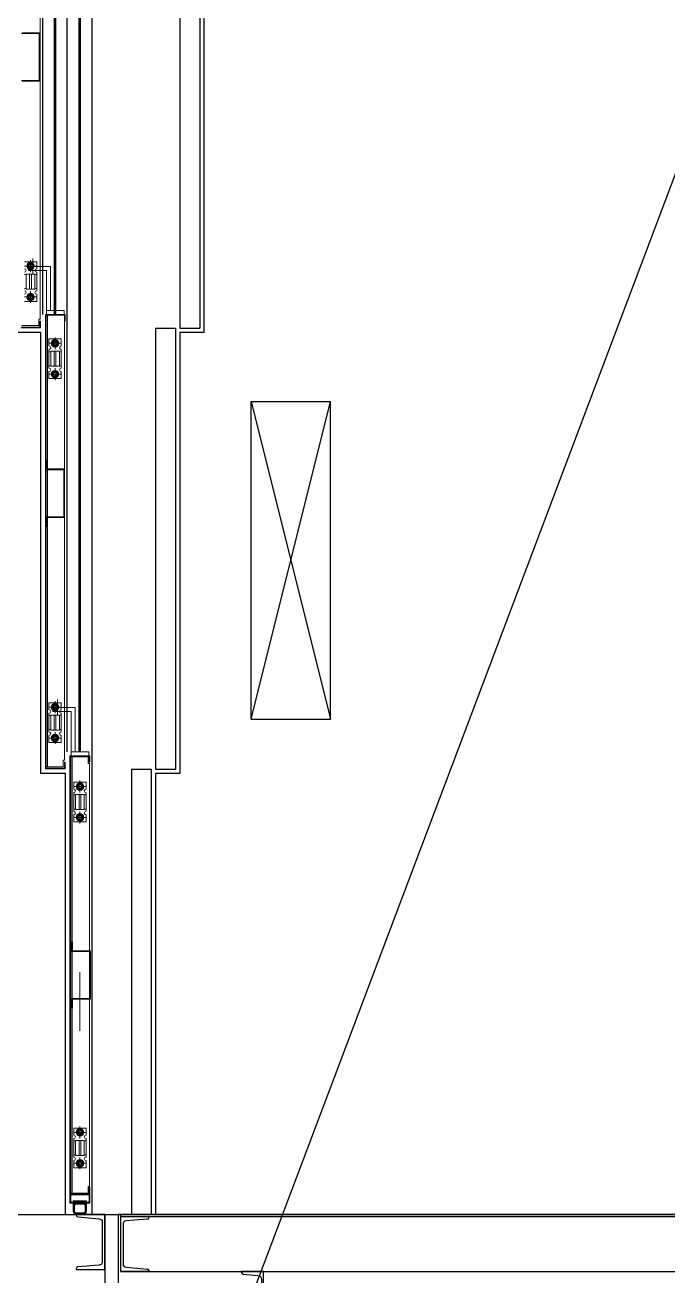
# Model space of a CAD drawing. Header units: millimetres. Extents: x 2370 to 266135, y -585395 to 33485.
# Drawn here: x 64944 to 66401, y 5037 to 7872 of the extents above; entities that cross this region are included whole.
import ezdxf
from ezdxf.lldxf.tags import DXFTag

# ---------------------------------------------------------------- set-up
doc = ezdxf.new("R2010")
doc.units = ezdxf.units.MM
for name, color, linetype in [('1', 1, 'CENTER2'), ('A-CEN', 22, 'Continuous'), ('A-지반선해치', 252, 'Continuous'), ('carlift', 7, 'Continuous'), ('COL', 2, 'Continuous'), ('DOOR', 4, 'Continuous'), ('FIN', 9, 'Continuous')]:
    doc.layers.add(name, color=color, linetype=linetype)
doc.layers.add('6', color=6, linetype='Continuous', lineweight=30)
tags = doc.linetypes.add('CENTER', pattern=[2, 1.25, -0.25, 0.25, -0.25]).pattern_tags.tags
tags[10:11] = [DXFTag(74, 4), DXFTag(75, 0), DXFTag(340, '0'), DXFTag(46, 1.0), DXFTag(50, 0.0), DXFTag(44, 0.0), DXFTag(45, 0.0)]
tags[8:9] = [DXFTag(74, 4), DXFTag(75, 0), DXFTag(340, '0'), DXFTag(46, 1.0), DXFTag(50, 0.0), DXFTag(44, 0.0), DXFTag(45, 0.0)]
tags[6:7] = [DXFTag(74, 4), DXFTag(75, 0), DXFTag(340, '0'), DXFTag(46, 1.0), DXFTag(50, 0.0), DXFTag(44, 0.0), DXFTag(45, 0.0)]
tags[4:5] = [DXFTag(74, 4), DXFTag(75, 0), DXFTag(340, '0'), DXFTag(46, 1.0), DXFTag(50, 0.0), DXFTag(44, 0.0), DXFTag(45, 0.0)]
tags = doc.linetypes.add('CENTER2', pattern=[1.125, 0.75, -0.125, 0.125, -0.125]).pattern_tags.tags
tags[10:11] = [DXFTag(74, 4), DXFTag(75, 0), DXFTag(340, '0'), DXFTag(46, 1.0), DXFTag(50, 0.0), DXFTag(44, 0.0), DXFTag(45, 0.0)]
tags[8:9] = [DXFTag(74, 4), DXFTag(75, 0), DXFTag(340, '0'), DXFTag(46, 1.0), DXFTag(50, 0.0), DXFTag(44, 0.0), DXFTag(45, 0.0)]
tags[6:7] = [DXFTag(74, 4), DXFTag(75, 0), DXFTag(340, '0'), DXFTag(46, 1.0), DXFTag(50, 0.0), DXFTag(44, 0.0), DXFTag(45, 0.0)]
tags[4:5] = [DXFTag(74, 4), DXFTag(75, 0), DXFTag(340, '0'), DXFTag(46, 1.0), DXFTag(50, 0.0), DXFTag(44, 0.0), DXFTag(45, 0.0)]
tags = doc.linetypes.add('HIDDEN', pattern=[0.375, 0.25, -0.125]).pattern_tags.tags
tags[6:7] = [DXFTag(74, 4), DXFTag(75, 0), DXFTag(340, '0'), DXFTag(46, 1.0), DXFTag(50, 0.0), DXFTag(44, 0.0), DXFTag(45, 0.0)]
tags[4:5] = [DXFTag(74, 4), DXFTag(75, 0), DXFTag(340, '0'), DXFTag(46, 1.0), DXFTag(50, 0.0), DXFTag(44, 0.0), DXFTag(45, 0.0)]
tags = doc.linetypes.add('HIDDEN2', pattern=[0.1875, 0.125, -0.0625]).pattern_tags.tags
tags[6:7] = [DXFTag(74, 4), DXFTag(75, 0), DXFTag(340, '0'), DXFTag(46, 1.0), DXFTag(50, 0.0), DXFTag(44, 0.0), DXFTag(45, 0.0)]
tags[4:5] = [DXFTag(74, 4), DXFTag(75, 0), DXFTag(340, '0'), DXFTag(46, 1.0), DXFTag(50, 0.0), DXFTag(44, 0.0), DXFTag(45, 0.0)]
tags = doc.linetypes.add('PHANTOM', pattern=[2.5, 1.25, -0.25, 0.25, -0.25, 0.25, -0.25]).pattern_tags.tags
tags[14:15] = [DXFTag(74, 4), DXFTag(75, 0), DXFTag(340, '0'), DXFTag(46, 1.0), DXFTag(50, 0.0), DXFTag(44, 0.0), DXFTag(45, 0.0)]
tags[12:13] = [DXFTag(74, 4), DXFTag(75, 0), DXFTag(340, '0'), DXFTag(46, 1.0), DXFTag(50, 0.0), DXFTag(44, 0.0), DXFTag(45, 0.0)]
tags[10:11] = [DXFTag(74, 4), DXFTag(75, 0), DXFTag(340, '0'), DXFTag(46, 1.0), DXFTag(50, 0.0), DXFTag(44, 0.0), DXFTag(45, 0.0)]
tags[8:9] = [DXFTag(74, 4), DXFTag(75, 0), DXFTag(340, '0'), DXFTag(46, 1.0), DXFTag(50, 0.0), DXFTag(44, 0.0), DXFTag(45, 0.0)]
tags[6:7] = [DXFTag(74, 4), DXFTag(75, 0), DXFTag(340, '0'), DXFTag(46, 1.0), DXFTag(50, 0.0), DXFTag(44, 0.0), DXFTag(45, 0.0)]
tags[4:5] = [DXFTag(74, 4), DXFTag(75, 0), DXFTag(340, '0'), DXFTag(46, 1.0), DXFTag(50, 0.0), DXFTag(44, 0.0), DXFTag(45, 0.0)]

# ---------------------------------------------------------------- blocks, each defined once
blk = doc.blocks.new('A$CB6419878')
at = {"layer": '6', "linetype": 'ByBlock', "lineweight": 9, "ltscale": 6}
h = blk.add_hatch(color=2, dxfattribs=at)
h.paths.add_polyline_path([(1143.1, 316.2), (1143.1, 313.2), (1133.1, 313.2), (1133.1, 311.6), (1143.1, 311.6), (1143.1, 292.6, -0.414214), (1137.1, 286.6), (1119.1, 286.6, -0.414214), (1113.1, 292.6), (1113.1, 311.6), (1123.1, 311.6), (1123.1, 313.2), (1113.1, 313.2), (1113.1, 316.2)])
h.paths.add_polyline_path([(1119.1, 308.6, 0.414214), (1116.1, 305.6), (1116.1, 292.6, 0.414214), (1119.1, 289.6), (1137.1, 289.6, 0.414214), (1140.1, 292.6), (1140.1, 305.6, 0.414214), (1137.1, 308.6)], flags=16)
at = {"layer": '1', "color": 1, "lineweight": 9}
for p, q in [((1016.2, 2448.7, 0), (1016.2, 2421.7, 0)), ((1029.7, 2435.2, 0), (1002.7, 2435.2, 0)), ((1002.7, 2365.2, 0), (1029.7, 2365.2, 0)), ((1016.2, 2378.7, 0), (1016.2, 2351.7, 0)), ((1071.9, 2273.7, 0), (1071.9, 2246.7, 0)), ((1085.4, 2260.2, 0), (1058.4, 2260.2, 0)), ((1058.4, 2190.2, 0), (1085.4, 2190.2, 0)), ((1071.9, 2203.7, 0), (1071.9, 2176.7, 0)), ((1071.9, 1449, 0), (1071.9, 1422, 0)), ((1085.4, 1435.5, 0), (1058.4, 1435.5, 0)), ((1058.4, 1365.5, 0), (1085.4, 1365.5, 0)), ((1071.9, 1379, 0), (1071.9, 1352, 0)), ((1141.6, 1255.5, 0), (1114.6, 1255.5, 0)), ((1128.1, 1269, 0), (1128.1, 1242, 0)), ((1128.1, 1199, 0), (1128.1, 1172, 0)), ((1114.6, 1185.5, 0), (1141.6, 1185.5, 0)), ((1128.1, 485.1, 0), (1128.1, 458.1, 0)), ((1141.6, 471.6, 0), (1114.6, 471.6, 0)), ((1114.6, 401.6, 0), (1141.6, 401.6, 0)), ((1128.1, 415.1, 0), (1128.1, 388.1, 0))]:
    blk.add_line(p, q, dxfattribs=at)
at = {"layer": '1', "color": 1, "linetype": 'CENTER', "lineweight": 9}
for p, q in [((1021.4, 2452.2, 0), (1021.4, 2416.2, 0)), ((1077.1, 1452.5, 0), (1077.1, 1416.5, 0))]:
    blk.add_line(p, q, dxfattribs=at)
at = {"layer": '6', "color": 0, "linetype": 'ByBlock', "lineweight": 9, "ltscale": 6}
for p, q in [((1123.1, 313.2, 0), (1113.1, 313.2, 0)), ((1123.1, 313.2, 0), (1123.1, 311.6, 0)), ((1123.1, 313.2, 0), (1123.1, 311.6, 0)), ((1133.1, 313.2, 0), (1133.1, 311.6, 0)), ((1133.1, 313.2, 0), (1133.1, 311.6, 0)), ((1133.1, 313.2, 0), (1143.1, 313.2, 0)), ((1113.1, 311.6, 0), (1123.1, 311.6, 0)), ((1137.1, 308.6, 0), (1119.1, 308.6, 0)), ((1137.1, 308.6, 0), (1119.1, 308.6, 0)), ((1137.1, 289.6, 0), (1119.1, 289.6, 0)), ((1137.1, 289.6, 0), (1119.1, 289.6, 0)), ((1119.1, 286.6, 0), (1137.1, 286.6, 0)), ((1119.1, 286.6, 0), (1137.1, 286.6, 0)), ((1133.1, 311.6, 0), (1143.1, 311.6, 0))]:
    blk.add_line(p, q, dxfattribs=at)
at = {"layer": 'DOOR', "lineweight": 9}
for p, q in [((1037.7, 3315.8, 0), (1037.7, 2315.2, 0)), ((995.7, 2962.4, 0), (1036.1, 2962.4, 0)), ((997.3, 2964, 0), (1037.7, 2964, 0)), ((1036.1, 2962.4, 0), (1036.1, 2855.6, 0)), ((1037.7, 2964, 0), (1037.7, 2854, 0)), ((1036.1, 2855.6, 0), (995.7, 2855.6, 0)), ((1037.7, 2854, 0), (997.3, 2854, 0)), ((1008.7, 2435.2, 0), (1012.5, 2441.7, 0)), ((1012.5, 2441.7, 0), (1020, 2441.7, 0)), ((1020, 2441.7, 0), (1023.7, 2435.2, 0)), ((1012.5, 2428.7, 0), (1008.7, 2435.2, 0)), ((1011.4, 2434.2, 0), (1011.4, 2425.2, 0)), ((1061.4, 2434.2, 0), (1011.4, 2434.2, 0)), ((1011.4, 2425.2, 0), (1052.4, 2425.2, 0)), ((1020, 2428.7, 0), (1012.5, 2428.7, 0)), ((1023.7, 2435.2, 0), (1020, 2428.7, 0)), ((1052.4, 2334.2, 0), (1052.4, 2425.2, 0)), ((1061.4, 2434.2, 0), (1061.4, 2334.2, 0)), ((1012.5, 2371.7, 0), (1008.7, 2365.2, 0)), ((1008.7, 2365.2, 0), (1012.5, 2358.7, 0)), ((1020, 2371.7, 0), (1012.5, 2371.7, 0)), ((1012.5, 2358.7, 0), (1020, 2358.7, 0)), ((1023.7, 2365.2, 0), (1020, 2371.7, 0)), ((1020, 2358.7, 0), (1023.7, 2365.2, 0)), ((1049.8, 2325.2, 0), (1094.8, 2325.2, 0)), ((1049.8, 2325.2, 0), (1049.8, 1295.5, 0)), ((1049.9, 2325.2, 0), (1094.9, 2325.2, 0)), ((1051.4, 2325.2, 0), (1093.4, 2325.2, 0)), ((1051.4, 1300.5, 0), (1051.4, 2325.2, 0)), ((1092.4, 2334.2, 0), (1052.4, 2334.2, 0)), ((1052.4, 2334.2, 0), (1052.4, 2325.2, 0)), ((1061.4, 2334.2, 0), (1052.4, 2334.2, 0)), ((1052.4, 2325.2, 0), (1092.4, 2325.2, 0)), ((1092.4, 2325.2, 0), (1092.4, 2334.2, 0)), ((1093.4, 2325.2, 0), (1093.4, 1315.5, 0)), ((1094.8, 2325.2, 0), (1094.8, 2310.2, 0)), ((1034.7, 2300.2, 0), (995.7, 2300.2, 0)), ((995.7, 2296.8, 0), (1037.5, 2296.8, 0)), ((1037.7, 2315.2, 0), (1034.7, 2315.2, 0)), ((1034.7, 2315.2, 0), (1034.7, 2300.2, 0)), ((1037.5, 2310.2, 0), (1039.1, 2310.2, 0)), ((1037.5, 2296.8, 0), (1037.5, 2310.2, 0)), ((1039.1, 2295.2, 0), (1039.1, 2310.2, 0)), ((1051.4, 2323.6, 0), (1093.2, 2323.6, 0)), ((1051.4, 2323.6, 0), (1051.4, 1297.1, 0)), ((1093.2, 2323.6, 0), (1093.2, 2310.2, 0)), ((1093.2, 2310.2, 0), (1094.8, 2310.2, 0)), ((994.1, 2295.2, 0), (1039.1, 2295.2, 0)), ((1064.4, 2260.2, 0), (1068.2, 2266.7, 0)), ((1068.2, 2253.7, 0), (1064.4, 2260.2, 0)), ((1068.2, 2266.7, 0), (1075.7, 2266.7, 0)), ((1075.7, 2253.7, 0), (1068.2, 2253.7, 0)), ((1075.7, 2266.7, 0), (1079.4, 2260.2, 0)), ((1079.4, 2260.2, 0), (1075.7, 2253.7, 0)), ((1068.2, 2196.7, 0), (1064.4, 2190.2, 0)), ((1064.4, 2190.2, 0), (1068.2, 2183.7, 0)), ((1075.7, 2196.7, 0), (1068.2, 2196.7, 0)), ((1068.2, 2183.7, 0), (1075.7, 2183.7, 0)), ((1079.4, 2190.2, 0), (1075.7, 2196.7, 0)), ((1075.7, 2183.7, 0), (1079.4, 2190.2, 0)), ((1051.4, 1995.3, 0), (1053, 1995.3, 0)), ((1051.4, 1995.3, 0), (1051.4, 1973.7, 0)), ((1053, 1995.3, 0), (1053, 1975.3, 0)), ((1051.4, 1973.7, 0), (1091.8, 1973.7, 0)), ((1053, 1975.3, 0), (1093.4, 1975.3, 0)), ((1091.8, 1973.7, 0), (1091.8, 1866.9, 0)), ((1093.4, 1975.3, 0), (1093.4, 1865.3, 0)), ((1091.8, 1866.9, 0), (1051.4, 1866.9, 0)), ((1051.4, 1866.9, 0), (1051.4, 1845.3, 0)), ((1051.4, 1845.3, 0), (1053, 1845.3, 0)), ((1093.4, 1865.3, 0), (1053, 1865.3, 0)), ((1053, 1865.3, 0), (1053, 1845.3, 0)), ((1064.4, 1435.5, 0), (1068.2, 1442, 0)), ((1068.2, 1429, 0), (1064.4, 1435.5, 0)), ((1067.1, 1434.5, 0), (1067.1, 1425.5, 0)), ((1117.1, 1434.5, 0), (1067.1, 1434.5, 0)), ((1067.1, 1425.5, 0), (1108.1, 1425.5, 0)), ((1068.2, 1442, 0), (1075.7, 1442, 0)), ((1075.7, 1429, 0), (1068.2, 1429, 0)), ((1075.7, 1442, 0), (1079.4, 1435.5, 0)), ((1079.4, 1435.5, 0), (1075.7, 1429, 0)), ((1108.1, 1334.5, 0), (1108.1, 1425.5, 0)), ((1117.1, 1434.5, 0), (1117.1, 1334.5, 0)), ((1068.2, 1372, 0), (1064.4, 1365.5, 0)), ((1064.4, 1365.5, 0), (1068.2, 1359, 0)), ((1075.7, 1372, 0), (1068.2, 1372, 0)), ((1079.4, 1365.5, 0), (1075.7, 1372, 0)), ((1075.7, 1359, 0), (1079.4, 1365.5, 0)), ((1068.2, 1359, 0), (1075.7, 1359, 0)), ((1108.1, 1334.5, 0), (1108.1, 1325.5, 0)), ((1117.1, 1334.5, 0), (1108.1, 1334.5, 0)), ((1148.1, 1334.5, 0), (1108.1, 1334.5, 0)), ((1148.1, 1325.5, 0), (1148.1, 1334.5, 0)), ((1093.4, 1315.5, 0), (1090.4, 1315.5, 0)), ((1090.4, 1315.5, 0), (1090.4, 1300.5, 0)), ((1093.2, 1310.5, 0), (1094.8, 1310.5, 0)), ((1093.2, 1297.1, 0), (1093.2, 1310.5, 0)), ((1094.8, 1295.5, 0), (1094.8, 1310.5, 0)), ((1105.6, 1325.5, 0), (1150.6, 1325.5, 0)), ((1105.6, 1325.5, 0), (1105.6, 331.6, 0)), ((1107.2, 1323.9, 0), (1149, 1323.9, 0)), ((1107.2, 333.2, 0), (1107.2, 1323.9, 0)), ((1107.2, 1322.6, 0), (1147.2, 1322.6, 0)), ((1107.2, 333.7, 0), (1107.2, 1322.6, 0)), ((1108.1, 1325.5, 0), (1148.1, 1325.5, 0)), ((1147.2, 1322.6, 0), (1147.2, 1307.6, 0)), ((1147.2, 1307.6, 0), (1150.2, 1307.6, 0)), ((1149, 1323.9, 0), (1149, 1310.5, 0)), ((1149, 1310.5, 0), (1150.6, 1310.5, 0)), ((1150.2, 1307.6, 0), (1150.2, 348.7, 0)), ((1150.6, 1325.5, 0), (1150.6, 1310.5, 0)), ((1049.8, 1295.5, 0), (1094.8, 1295.5, 0)), ((1090.4, 1300.5, 0), (1051.4, 1300.5, 0)), ((1051.4, 1297.1, 0), (1093.2, 1297.1, 0)), ((1120.6, 1255.5, 0), (1124.4, 1262, 0)), ((1124.4, 1249, 0), (1120.6, 1255.5, 0)), ((1124.4, 1262, 0), (1131.9, 1262, 0)), ((1131.9, 1249, 0), (1124.4, 1249, 0)), ((1131.9, 1262, 0), (1135.6, 1255.5, 0)), ((1135.6, 1255.5, 0), (1131.9, 1249, 0)), ((1124.4, 1192, 0), (1120.6, 1185.5, 0)), ((1131.9, 1192, 0), (1124.4, 1192, 0)), ((1135.6, 1185.5, 0), (1131.9, 1192, 0)), ((1120.6, 1185.5, 0), (1124.4, 1179, 0)), ((1124.4, 1179, 0), (1131.9, 1179, 0)), ((1131.9, 1179, 0), (1135.6, 1185.5, 0)), ((1109.8, 903.3, 0), (1111.4, 903.3, 0)), ((1109.8, 903.3, 0), (1109.8, 881.7, 0)), ((1109.8, 881.7, 0), (1150.2, 881.7, 0)), ((1111.4, 903.3, 0), (1111.4, 883.3, 0)), ((1111.4, 883.3, 0), (1151.8, 883.3, 0)), ((1150.2, 881.7, 0), (1150.2, 774.9, 0)), ((1151.8, 883.3, 0), (1151.8, 773.3, 0)), ((1128.1, 835.2, 0), (1128.1, 772.2, 0)), ((1128.1, 767.2, 0), (1128.1, 830.2, 0)), ((1128.1, 825.2, 0), (1128.1, 762.2, 0)), ((1109.8, 774.9, 0), (1109.8, 753.3, 0)), ((1150.2, 774.9, 0), (1109.8, 774.9, 0)), ((1111.4, 773.3, 0), (1111.4, 753.3, 0)), ((1151.8, 773.3, 0), (1111.4, 773.3, 0)), ((1128.1, 775.2, 0), (1128.1, 712.2, 0)), ((1109.8, 753.3, 0), (1111.4, 753.3, 0)), ((1128.1, 765.2, 0), (1128.1, 702.2, 0)), ((1120.6, 471.6, 0), (1124.4, 478.1, 0)), ((1124.4, 465.1, 0), (1120.6, 471.6, 0)), ((1124.4, 478.1, 0), (1131.9, 478.1, 0)), ((1131.9, 465.1, 0), (1124.4, 465.1, 0)), ((1131.9, 478.1, 0), (1135.6, 471.6, 0)), ((1135.6, 471.6, 0), (1131.9, 465.1, 0)), ((1124.4, 408.1, 0), (1120.6, 401.6, 0)), ((1120.6, 401.6, 0), (1124.4, 395.1, 0)), ((1131.9, 408.1, 0), (1124.4, 408.1, 0)), ((1135.6, 401.6, 0), (1131.9, 408.1, 0)), ((1131.9, 395.1, 0), (1135.6, 401.6, 0)), ((1124.4, 395.1, 0), (1131.9, 395.1, 0)), ((1147.2, 348.7, 0), (1150.2, 348.7, 0)), ((1147.2, 348.7, 0), (1147.2, 333.7, 0)), ((1149, 346.6, 0), (1150.6, 346.6, 0)), ((1149, 333.2, 0), (1149, 346.6, 0)), ((1150.6, 331.6, 0), (1150.6, 346.6, 0)), ((1105.6, 331.6, 0), (1105.6, 311.6, 0)), ((1150.6, 331.6, 0), (1105.6, 331.6, 0)), ((1105.6, 331.6, 0), (1150.6, 331.6, 0)), ((1147.2, 333.7, 0), (1107.2, 333.7, 0)), ((1107.2, 333.2, 0), (1149, 333.2, 0)), ((1107.2, 330, 0), (1107.2, 313.2, 0)), ((1149, 330, 0), (1107.2, 330, 0)), ((1107.2, 313.2, 0), (1118.1, 313.2, 0)), ((1113.1, 316.2, 0), (1113.1, 313.2, 0)), ((1113.1, 316.2, 0), (1113.1, 313.2, 0)), ((1113.1, 316.2, 0), (1143.1, 316.2, 0)), ((1113.1, 316.2, 0), (1143.1, 316.2, 0)), ((1118.1, 313.2, 0), (1118.1, 311.6, 0)), ((1138.1, 313.2, 0), (1138.1, 311.6, 0)), ((1149, 313.2, 0), (1138.1, 313.2, 0)), ((1143.1, 316.2, 0), (1143.1, 313.2, 0)), ((1143.1, 316.2, 0), (1143.1, 313.2, 0)), ((1149, 330, 0), (1149, 313.2, 0)), ((1150.6, 331.6, 0), (1150.6, 311.6, 0)), ((1105.6, 311.6, 0), (1118.1, 311.6, 0)), ((1113.1, 311.6, 0), (1113.1, 292.6, 0)), ((1113.1, 311.6, 0), (1113.1, 292.6, 0)), ((1116.1, 305.6, 0), (1116.1, 292.6, 0)), ((1116.1, 305.6, 0), (1116.1, 292.6, 0)), ((1150.6, 311.6, 0), (1138.1, 311.6, 0)), ((1140.1, 305.6, 0), (1140.1, 292.6, 0)), ((1140.1, 305.6, 0), (1140.1, 292.6, 0)), ((1143.1, 311.6, 0), (1143.1, 292.6, 0)), ((1143.1, 311.6, 0), (1143.1, 292.6, 0))]:
    blk.add_line(p, q, dxfattribs=at)
at = {"layer": 'DOOR', "lineweight": 9, "ltscale": 8}
for p, q in [((1030.2, 2445.2, 0), (1002.2, 2445.2, 0)), ((1030.2, 2429.2, 0), (1030.2, 2445.2, 0)), ((1006.2, 2416.2, 0), (1002.2, 2416.2, 0)), ((1026.2, 2417.2, 0), (1006.2, 2417.2, 0)), ((1006.2, 2417.2, 0), (1006.2, 2383.2, 0)), ((1014.2, 2417.2, 0), (1014.2, 2383.2, 0)), ((1018.2, 2417.2, 0), (1018.2, 2383.2, 0)), ((1026.2, 2383.2, 0), (1026.2, 2417.2, 0)), ((1030.2, 2416.2, 0), (1026.2, 2416.2, 0)), ((1030.2, 2379.2, 0), (1030.2, 2421.2, 0)), ((1006.2, 2384.2, 0), (1002.2, 2384.2, 0)), ((1026.2, 2383.2, 0), (1006.2, 2383.2, 0)), ((1030.2, 2384.2, 0), (1026.2, 2384.2, 0)), ((1002.2, 2355.2, 0), (1030.2, 2355.2, 0)), ((1030.2, 2355.2, 0), (1030.2, 2371.2, 0)), ((1085.9, 2270.2, 0), (1057.9, 2270.2, 0)), ((1057.9, 2270.2, 0), (1057.9, 2254.2, 0)), ((1085.9, 2254.2, 0), (1085.9, 2270.2, 0)), ((1057.9, 2246.2, 0), (1057.9, 2204.2, 0)), ((1061.9, 2241.2, 0), (1057.9, 2241.2, 0)), ((1081.9, 2242.2, 0), (1061.9, 2242.2, 0)), ((1061.9, 2242.2, 0), (1061.9, 2208.2, 0)), ((1069.9, 2242.2, 0), (1069.9, 2208.2, 0)), ((1073.9, 2242.2, 0), (1073.9, 2208.2, 0)), ((1081.9, 2208.2, 0), (1081.9, 2242.2, 0)), ((1085.9, 2241.2, 0), (1081.9, 2241.2, 0)), ((1085.9, 2204.2, 0), (1085.9, 2246.2, 0)), ((1061.9, 2209.2, 0), (1057.9, 2209.2, 0)), ((1057.9, 2196.2, 0), (1057.9, 2180.2, 0)), ((1081.9, 2208.2, 0), (1061.9, 2208.2, 0)), ((1085.9, 2209.2, 0), (1081.9, 2209.2, 0)), ((1085.9, 2180.2, 0), (1085.9, 2196.2, 0)), ((1057.9, 2180.2, 0), (1085.9, 2180.2, 0)), ((1057.9, 1445.5, 0), (1057.9, 1429.5, 0)), ((1085.9, 1445.5, 0), (1057.9, 1445.5, 0)), ((1057.9, 1421.5, 0), (1057.9, 1379.5, 0)), ((1085.9, 1429.5, 0), (1085.9, 1445.5, 0)), ((1085.9, 1379.5, 0), (1085.9, 1421.5, 0)), ((1061.9, 1416.5, 0), (1057.9, 1416.5, 0)), ((1081.9, 1417.5, 0), (1061.9, 1417.5, 0)), ((1061.9, 1417.5, 0), (1061.9, 1383.5, 0)), ((1069.9, 1417.5, 0), (1069.9, 1383.5, 0)), ((1073.9, 1417.5, 0), (1073.9, 1383.5, 0)), ((1081.9, 1383.5, 0), (1081.9, 1417.5, 0)), ((1085.9, 1416.5, 0), (1081.9, 1416.5, 0)), ((1061.9, 1384.5, 0), (1057.9, 1384.5, 0)), ((1057.9, 1371.5, 0), (1057.9, 1355.5, 0)), ((1081.9, 1383.5, 0), (1061.9, 1383.5, 0)), ((1085.9, 1384.5, 0), (1081.9, 1384.5, 0)), ((1085.9, 1355.5, 0), (1085.9, 1371.5, 0)), ((1057.9, 1355.5, 0), (1085.9, 1355.5, 0)), ((1114.1, 1265.5, 0), (1114.1, 1249.5, 0)), ((1142.1, 1265.5, 0), (1114.1, 1265.5, 0)), ((1142.1, 1249.5, 0), (1142.1, 1265.5, 0)), ((1114.1, 1241.5, 0), (1114.1, 1199.5, 0)), ((1118.1, 1236.5, 0), (1114.1, 1236.5, 0)), ((1138.1, 1237.5, 0), (1118.1, 1237.5, 0)), ((1118.1, 1237.5, 0), (1118.1, 1203.5, 0)), ((1126.1, 1237.5, 0), (1126.1, 1203.5, 0)), ((1130.1, 1237.5, 0), (1130.1, 1203.5, 0)), ((1138.1, 1203.5, 0), (1138.1, 1237.5, 0)), ((1142.1, 1236.5, 0), (1138.1, 1236.5, 0)), ((1142.1, 1199.5, 0), (1142.1, 1241.5, 0)), ((1118.1, 1204.5, 0), (1114.1, 1204.5, 0)), ((1114.1, 1191.5, 0), (1114.1, 1175.5, 0)), ((1138.1, 1203.5, 0), (1118.1, 1203.5, 0)), ((1142.1, 1204.5, 0), (1138.1, 1204.5, 0)), ((1142.1, 1175.5, 0), (1142.1, 1191.5, 0)), ((1114.1, 1175.5, 0), (1142.1, 1175.5, 0)), ((1114.1, 481.6, 0), (1114.1, 465.6, 0)), ((1142.1, 481.6, 0), (1114.1, 481.6, 0)), ((1114.1, 457.6, 0), (1114.1, 415.6, 0)), ((1142.1, 465.6, 0), (1142.1, 481.6, 0)), ((1142.1, 415.6, 0), (1142.1, 457.6, 0)), ((1118.1, 452.6, 0), (1114.1, 452.6, 0)), ((1138.1, 453.6, 0), (1118.1, 453.6, 0)), ((1118.1, 453.6, 0), (1118.1, 419.6, 0)), ((1126.1, 453.6, 0), (1126.1, 419.6, 0)), ((1130.1, 453.6, 0), (1130.1, 419.6, 0)), ((1138.1, 419.6, 0), (1138.1, 453.6, 0)), ((1142.1, 452.6, 0), (1138.1, 452.6, 0)), ((1118.1, 420.6, 0), (1114.1, 420.6, 0)), ((1114.1, 407.6, 0), (1114.1, 391.6, 0)), ((1138.1, 419.6, 0), (1118.1, 419.6, 0)), ((1142.1, 420.6, 0), (1138.1, 420.6, 0)), ((1142.1, 391.6, 0), (1142.1, 407.6, 0)), ((1114.1, 391.6, 0), (1142.1, 391.6, 0))]:
    blk.add_line(p, q, dxfattribs=at)
at = {"layer": 'DOOR', "linetype": 'HIDDEN', "lineweight": 9}
for p, q in [((1054.6, 1300.5, 0), (1054.6, 2325.2, 0)), ((1110.4, 333.7, 0), (1110.4, 1322.6, 0))]:
    blk.add_line(p, q, dxfattribs=at)
at = {"layer": 'DOOR', "lineweight": 9}
for centre, radius in [((1016.2, 2435.2, 0), 8.5), ((1016.2, 2435.2, 0), 6.5), ((1016.2, 2435.2, 0), 5), ((1016.2, 2365.2, 0), 8.5), ((1016.2, 2365.2, 0), 6.5), ((1016.2, 2365.2, 0), 5), ((1071.9, 2260.2, 0), 8.5), ((1071.9, 2260.2, 0), 6.5), ((1071.9, 2260.2, 0), 5), ((1071.9, 2190.2, 0), 8.5), ((1071.9, 2190.2, 0), 6.5), ((1071.9, 2190.2, 0), 5), ((1071.9, 1435.5, 0), 8.5), ((1071.9, 1435.5, 0), 6.5), ((1071.9, 1435.5, 0), 5), ((1071.9, 1365.5, 0), 8.5), ((1071.9, 1365.5, 0), 6.5), ((1071.9, 1365.5, 0), 5), ((1128.1, 1255.5, 0), 8.5), ((1128.1, 1255.5, 0), 6.5), ((1128.1, 1255.5, 0), 5), ((1128.1, 1185.5, 0), 8.5), ((1128.1, 1185.5, 0), 6.5), ((1128.1, 1185.5, 0), 5), ((1128.1, 471.6, 0), 8.5), ((1128.1, 471.6, 0), 6.5), ((1128.1, 471.6, 0), 5), ((1128.1, 401.6, 0), 8.5), ((1128.1, 401.6, 0), 6.5), ((1128.1, 401.6, 0), 5)]:
    blk.add_circle(centre, radius, dxfattribs=at)
at = {"layer": 'DOOR', "lineweight": 9, "ltscale": 8}
for centre in [(1016.2, 2435.2, 0), (1016.2, 2365.2, 0), (1071.9, 2260.2, 0), (1071.9, 2190.2, 0), (1071.9, 1435.5, 0), (1071.9, 1365.5, 0), (1128.1, 1255.5, 0), (1128.1, 1185.5, 0), (1128.1, 471.6, 0), (1128.1, 401.6, 0)]:
    blk.add_circle(centre, 4, dxfattribs=at)
at = {"layer": 'DOOR', "lineweight": 9}
for centre, radius, start, end in [((1119.1, 292.6, 0), 6, 180, 270), ((1119.1, 292.6, 0), 6, 180, 270), ((1119.1, 305.6, 0), 3, 90, 180), ((1119.1, 305.6, 0), 3, 90, 180), ((1119.1, 292.6, 0), 3, 180, 270), ((1119.1, 292.6, 0), 3, 180, 270), ((1137.1, 305.6, 0), 3, 0, 90), ((1137.1, 305.6, 0), 3, 0, 90), ((1137.1, 292.6, 0), 6, 270, 0), ((1137.1, 292.6, 0), 3, 270, 0), ((1137.1, 292.6, 0), 6, 270, 0), ((1137.1, 292.6, 0), 3, 270, 0)]:
    blk.add_arc(centre, radius, start, end, dxfattribs=at)
at = {"layer": 'DOOR', "lineweight": 9, "ltscale": 8, "extrusion": (0, 0, -1)}
for centre, start_param, end_param in [((1002.2, 2425.2, 0), -1.569339, 1.570796), ((1030.2, 2375.2, 0), 1.572252, 4.712387), ((1057.9, 2250.2, 0), -1.569339, 1.570796), ((1085.9, 2200.2, 0), 1.572252, 4.712387), ((1057.9, 1425.5, 0), -1.569339, 1.570796), ((1085.9, 1375.5, 0), 1.572252, 4.712387), ((1114.1, 1245.5, 0), -1.569339, 1.570796), ((1142.1, 1195.5, 0), 1.572252, 4.712387), ((1114.1, 461.6, 0), -1.569339, 1.570796), ((1142.1, 411.6, 0), 1.572252, 4.712387)]:
    blk.add_ellipse(centre, major_axis=(4, 0), ratio=0.999273, start_param=start_param, end_param=end_param, dxfattribs=at)
at = {"layer": 'DOOR', "lineweight": 9, "ltscale": 8}
for centre, start_param, end_param in [((1030.2, 2425.2, 0), -1.569339, 1.570796), ((1002.2, 2375.2, 0), 1.572252, 4.712387), ((1085.9, 2250.2, 0), -1.569339, 1.570796), ((1057.9, 2200.2, 0), 1.572252, 4.712387), ((1085.9, 1425.5, 0), -1.569339, 1.570796), ((1057.9, 1375.5, 0), 1.572252, 4.712387), ((1142.1, 1245.5, 0), -1.569339, 1.570796), ((1114.1, 1195.5, 0), 1.572252, 4.712387), ((1142.1, 461.6, 0), -1.569339, 1.570796), ((1114.1, 411.6, 0), 1.572252, 4.712387)]:
    blk.add_ellipse(centre, major_axis=(-4, 0), ratio=0.999273, start_param=start_param, end_param=end_param, dxfattribs=at)
at = {"layer": 'FIN', "color": 6, "linetype": 'PHANTOM'}
for p, q in [((1043.8, 2325.2, 0), (1043.8, 4494.8, 0)), ((1070.8, 2325.2, 0), (1070.8, 4494.8, 0)), ((1073.8, 2325.2, 0), (1073.8, 4494.8, 0)), ((1099.6, 1334.5, 0), (1099.6, 4494.8, 0)), ((1126.6, 1334.5, 0), (1126.6, 4494.8, 0)), ((1129.6, 1334.5, 0), (1129.6, 4494.8, 0))]:
    blk.add_line(p, q, dxfattribs=at)
at = {"layer": 'FIN', "color": 6}
for p, q in [((1154.8, 4494.7, 0), (1154.8, 286.2, 0)), ((1154.8, 4494.7, 0), (1154.8, 286.2, 0)), ((984.1, 2285.2, 0), (1039.1, 2285.2, 0)), ((1039.1, 2285.2, 0), (1039.1, 1285.5, 0)), ((1039.1, 1285.5, 0), (1094.8, 1285.5, 0)), ((1094.8, 1285.5, 0), (1094.8, 285.8, 0)), ((0, 285.8, 0), (1184.8, 285.8, 0)), ((1184.8, 285.8, 0), (1184.8, 36.5, 0))]:
    blk.add_line(p, q, dxfattribs=at)
at = {"layer": 'FIN', "color": 6, "elevation": 0}
blk.add_lwpolyline([(1184.8, 285.8), (1119.8, 285.8), (1119.8, 284.1, 0.388879), (1123.5, 280.1), (1171.5, 275.9, -0.388879), (1178.8, 267.9), (1178.8, 178.7, -0.388879), (1171.5, 170.8), (1123.5, 166.6, 0.388879), (1119.8, 162.6), (1119.8, 160.8), (1184.8, 160.8), (1184.8, 285.8)], format="xyb", dxfattribs=at)
blk = doc.blocks.new('A$C58AE2A59')
at = {"ltscale": 0.5}
blk.add_line((1335, 4350.2, 0), (304.7, 1619.8, 0), dxfattribs=at)
at = {"ltscale": 0.9}
blk.add_line((195, 3798.2, 0), (140, 3798.2, 0), dxfattribs=at)
at = {"color": 7, "ltscale": 0.5}
for p, q in [((140, 3798.2, 0), (140, 2798.5, 0)), ((140, 2798.5, 0), (85, 2798.5, 0)), ((85, 2798.5, 0), (85, 1798.9, 0)), ((0, 1799.3, 0), (0, 1549.6, 0))]:
    blk.add_line(p, q, dxfattribs=at)
at = {"color": 4, "ltscale": 0.5}
for p, q in [((301.6, 3641.9, 0), (481.6, 2921.9, 0)), ((301.6, 2921.9, 0), (301.6, 3641.9, 0)), ((301.6, 2921.9, 0), (481.6, 3641.9, 0)), ((301.6, 3641.9, 0), (481.6, 3641.9, 0)), ((481.6, 2921.9, 0), (481.6, 3641.9, 0)), ((301.6, 2921.9, 0), (481.6, 2921.9, 0))]:
    blk.add_line(p, q, dxfattribs=at)
for p, q in [((5229, 1799.6, 0), (0, 1799.3, 0)), ((5, 1794.8, 0), (5229, 1795.1, 0)), ((5, 1794.8, 0), (70, 1794.8, 0)), ((66.4, 1789, 0), (18.3, 1784.8, 0)), ((70, 1794.8, 0), (70, 1793, 0)), ((11, 1776.9, 0), (11, 1687.7, 0)), ((18.3, 1679.7, 0), (66.4, 1675.5, 0)), ((5, 1669.8, 0), (5229, 1670.1, 0)), ((70, 1669.8, 0), (5, 1669.8, 0)), ((70, 1671.5, 0), (70, 1669.8, 0))]:
    blk.add_line(p, q)
at = {"color": 4, "linetype": 'HIDDEN2', "elevation": 0}
blk.add_lwpolyline([(279.7, 1571.6), (279.7, 1569.8), (329.7, 1569.8), (329.7, 1669.8), (279.7, 1669.8), (279.7, 1667.9, 0.388869), (283.4, 1663.9), (317.4, 1660.9, -0.388869), (324.7, 1653), (324.7, 1586.6, -0.388869), (317.4, 1578.6), (283.4, 1575.6, 0.388869), (279.7, 1571.6)], format="xyb", dxfattribs=at)
for centre, radius, start, end in [((66, 1793, 0), 4, 275.0025, 0.0005), ((19, 1776.9, 0), 8, 95.0025, 180.0005), ((19, 1687.7, 0), 8, 179.9995, 264.9975), ((66, 1671.5, 0), 4, 359.9995, 84.9975)]:
    blk.add_arc(centre, radius, start, end)
at = {"layer": 'A-지반선해치', "color": 0}
blk.add_line((5, 1799.3, 0), (5, 1669.8, 0), dxfattribs=at)
at = {"layer": 'carlift', "color": 7, "ltscale": 8}
blk.add_line((195, 3798.2, 0), (195, 4668.9, 0), dxfattribs=at)
at = {"layer": 'COL', "color": 7, "ltscale": 8}
for p, q in [((140, 4673.9, 0), (140, 3808.2, 0)), ((185, 4673.9, 0), (185, 3808.2, 0)), ((85, 3808.2, 0), (130, 3808.2, 0)), ((85, 3808.2, 0), (85, 2808.5, 0)), ((130, 3808.2, 0), (130, 2808.5, 0)), ((140, 3808.2, 0), (185, 3808.2, 0)), ((30, 2808.5, 0), (75, 2808.5, 0)), ((30, 2808.5, 0), (30, 1799.3, 0)), ((75, 2808.5, 0), (75, 1799.3, 0)), ((85, 2808.5, 0), (130, 2808.5, 0)), ((30, 1799.3, 0), (75, 1799.3, 0)), ((30, 1799.3, 0), (75, 1799.3, 0))]:
    blk.add_line(p, q, dxfattribs=at)

msp = doc.modelspace()

# ---------------------------------------------------------------- linework, layer by layer
at = {"layer": 'A-CEN'}
msp.add_line((60783.6, 5176.2), (75841.3, 5176.2), dxfattribs=at)

# ---------------------------------------------------------------- block references
at = {"ltscale": 600}
for name, p in [('A$C58AE2A59', (65155.1, 3376.7)), ('A$CB6419878', (63940.3, 4890.4))]:
    msp.add_blockref(name, p, dxfattribs=at)

doc.saveas('drawing.dxf')
